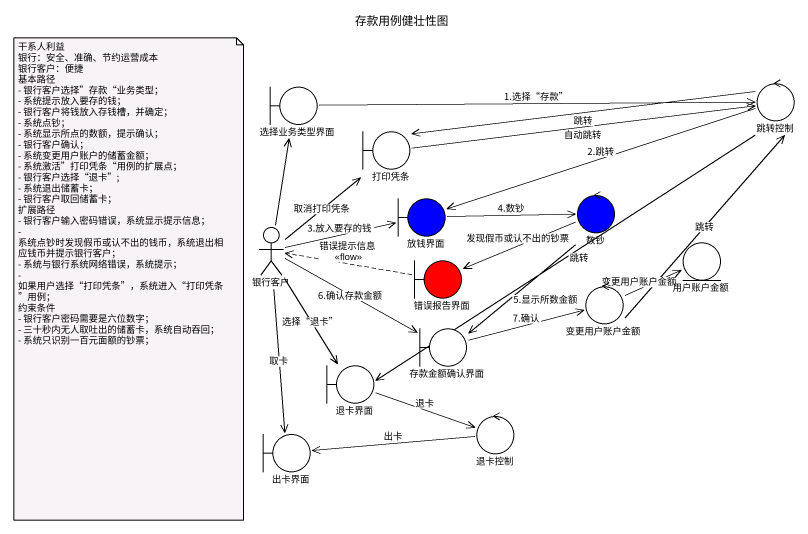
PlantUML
@startuml
title 存款用例健壮性图
boundary 选择业务类型界面
control 跳转控制
boundary 打印凭条
boundary 放钱界面 #0000FF
control 数钞 #0000FF
actor 银行客户
entity 用户账户金额
boundary 错误报告界面 #FF0000
control 变更用户账户金额
boundary 存款金额确认界面
boundary 退卡界面
boundary 出卡界面
control 退卡控制
选择业务类型界面 -right-> 跳转控制 : 1.选择“存款”
跳转控制 -left-> 打印凭条 : 跳转
跳转控制 -left-> 放钱界面 : 2.跳转
跳转控制 --> 退卡界面 : 跳转
打印凭条 -right-> 跳转控制 : 自动跳转
放钱界面 -right-> 数钞 : 4.数钞
数钞 -left-> 错误报告界面 : 发现假币或认不出的钞票
数钞 --> 存款金额确认界面 : 5.显示所数金额
银行客户 -up-> 选择业务类型界面
银行客户 -up-> 打印凭条 : 取消打印凭条
银行客户 -right-> 放钱界面 : 3.放入要存的钱
银行客户 -right-> 存款金额确认界面 : 6.确认存款金额
银行客户 --> 退卡界面 : 选择“退卡”
银行客户 --> 出卡界面 : 取卡
错误报告界面 .left.> 银行客户 : 错误提示信息\n<<flow>>
变更用户账户金额 -up-> 跳转控制 : 跳转
变更用户账户金额 -right-> 用户账户金额 : 变更用户账户金额
存款金额确认界面 -right-> 变更用户账户金额 : 7.确认
退卡界面 -right-> 退卡控制 : 退卡
退卡控制 -left-> 出卡界面 : 出卡
note as N1
  干系人利益
  银行：安全、准确、节约运营成本
  银行客户：便捷
  基本路径
  - 银行客户选择”存款“业务类型；
  - 系统提示放入要存的钱；
  - 银行客户将钱放入存钱槽，并确定；
  - 系统点钞；
  - 系统显示所点的数额，提示确认；
  - 银行客户确认；
  - 系统变更用户账户的储蓄金额；
  - 系统激活”打印凭条“用例的扩展点；
  - 银行客户选择“退卡”;
  - 系统退出储蓄卡；
  - 银行客户取回储蓄卡；
  扩展路径
  - 银行客户输入密码错误，系统显示提示信息；
  - 系统点钞时发现假币或认不出的钱币，系统退出相应钱币并提示银行客户；
  - 系统与银行系统网络错误，系统提示；
  - 如果用户选择“打印凭条”，系统进入“打印凭条”用例；
  约束条件
  - 银行客户密码需要是六位数字；
  - 三十秒内无人取吐出的储蓄卡，系统自动吞回；
  - 系统只识别一百元面额的钞票；
end note
@enduml
